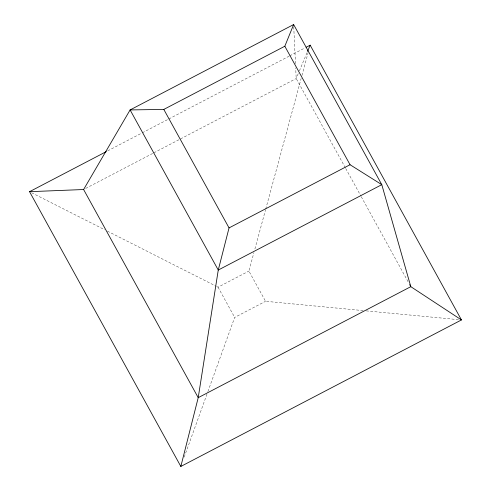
<?xml version="1.0" encoding="UTF-8"?>
<svg xmlns="http://www.w3.org/2000/svg" width="491" height="491" viewBox="0 0 491 491"><rect width="100%" height="100%" fill="white"/><g stroke="black" fill="none" stroke-linecap="round" stroke-linejoin="round"><path stroke-width="0.37" stroke-dasharray="2.46 1.84" d="M363.119 310.588L265.551 301.302L248.912 271.081L253.915 252.626M254.915 248.931L265.527 209.804M265.729 209.068L301.161 78.4M301.959 75.448L308.164 52.562M184.217 457.09L207.632 392.297M207.889 391.572L234.686 317.419L265.551 301.302M298.233 73.662L296.196 78.529L153.566 152.996M299.4 70.882L307.256 52.126M107.689 150.89L141.66 133.153M142.341 132.803L168.161 119.319M168.836 118.969L289.101 56.177M289.782 55.821L304.733 48.02M85.643 188.452L152.885 153.345M216.678 286.505L218.047 287.198L248.912 271.081M366.169 310.877L460.687 319.868M31.596 192.724L104.675 229.751M107.406 231.138L215.997 286.155M345.369 167.83L296.196 78.529L295.692 67.881M345.738 168.505L360.897 196.032M361.266 196.701L408.217 281.981M218.047 287.198L234.686 317.419M293.741 26.833L295.508 64.082"/><path stroke-width="0.74" d="M180.835 466.45L198.217 397.667L218.262 270.044L229.045 227.91L163.81 109.419L130.103 109.929L83.605 189.52L29.546 191.686L180.835 466.45L461.454 319.942L310.165 45.178L306.089 47.308M163.81 109.419L284.823 46.24L293.636 24.55L381.795 184.665L410.807 286.676L461.454 319.942M307.55 51.432L310.165 45.178M293.636 24.55L130.103 109.929L218.262 270.044L381.795 184.665L350.058 164.73L284.823 46.24M29.546 191.686L106.326 151.602M229.045 227.91L350.058 164.73M409.697 284.663L410.807 286.676L198.217 397.667L83.605 189.52"/></g></svg>
